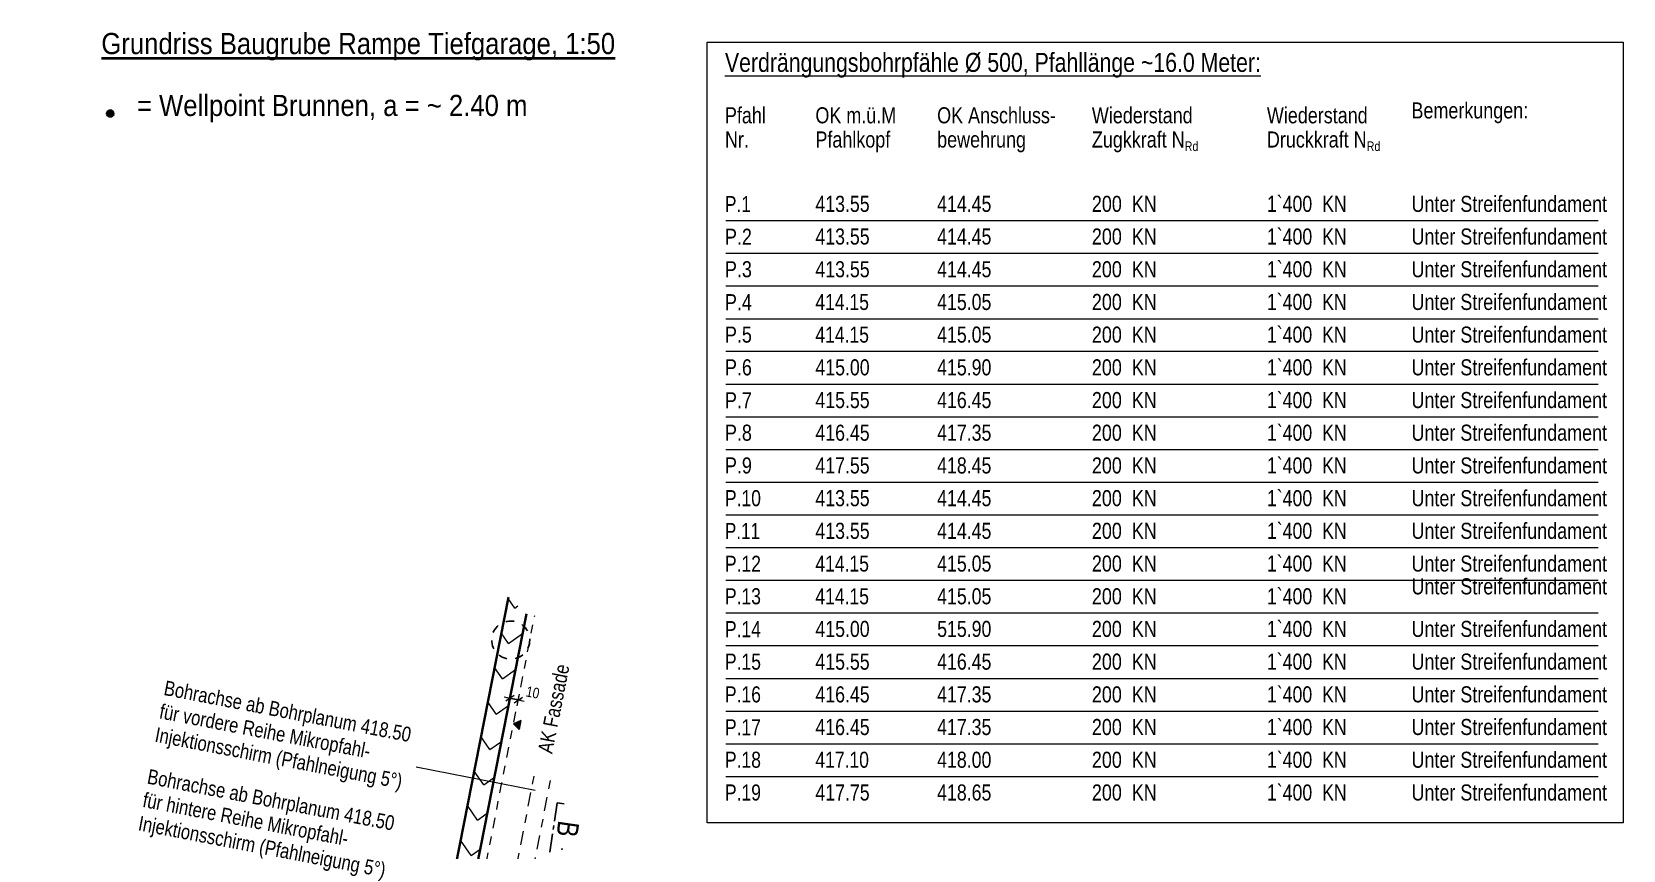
# Model space of a CAD drawing. Header units: metres. Extents: x 2681086.2 to 2681125.9, y 1225431.9 to 1225460.7.
# Drawn here: x 2681090.96 to 2681109.79, y 1225451 to 1225460.68 of the extents above; entities that cross this region are included whole.
import ezdxf

# ---------------------------------------------------------------- set-up
doc = ezdxf.new("R2010")
doc.units = ezdxf.units.M
doc.header["$PDMODE"] = 65
for name, pattern in [('AUSGEZOGEN', [0]), ('GETRENNT2_S10', [0.255, 0.125, -0.065, 0, -0.065]), ('MITTE2_S7', [0.55, 0.375, -0.175]), ('STRICHPUNKT2_S11', [0.245, 0.165, -0.04, 0, -0.04]), ('VERDECKT2_S2', [0.09, 0.05, -0.04])]:
    doc.linetypes.add(name, pattern=pattern)
for name, color, linetype, lineweight in [('AXE', 4, 'MITTE2_S7', 18), ('Beton Ansicht', 252, 'AUSGEZOGEN', 25), ('Design', 250, 'AUSGEZOGEN', 18), ('Standard', 7, 'AUSGEZOGEN', 13), ('Text Waende', 7, 'AUSGEZOGEN', 18), ('Vermassung Schnitte', 7, 'AUSGEZOGEN', 18)]:
    doc.layers.add(name, color=color, linetype=linetype, lineweight=lineweight)
doc.styles.add('ARIAL', font='arial.ttf')
doc.dimstyles.new('DIMSTYLE_4', dxfattribs={"dimtxt": 0.125, "dimasz": 0.14, "dimexe": 0, "dimexo": 0, "dimgap": 0.0625, "dimtad": 2, "dimdec": 1, "dimlfac": 100, "dimrnd": 0.5, "dimzin": 4, "dimdsep": 46, "dimtxsty": 'ARIAL', "dimblk1": 'ALL_ML_STRICH', "dimblk2": 'ALL_ML_STRICH', "dimsah": 1, "dimcen": 0, "dimclrd": 200, "dimclre": 200, "dimclrt": 200, "dimadec": 0, "dimazin": 0, "dimtfac": 1, "dimtdec": 0, "dimtix": 1, "dimtmove": 2, "dimatfit": 3, "dimfxl": 0, "dimtvp": 1.2, "dimtzin": 0, "dimlwd": 0, "dimlwe": 18, "dimarcsym": 0})

# ---------------------------------------------------------------- blocks, each defined once
blk = doc.blocks.new('ALL_ML_STRICH')
at = {"color": 0, "linetype": 'ByBlock', "lineweight": -2}
for p, q in [((-1, 0), (0.5, 0)), ((-0.3, -0.3), (0.3, 0.3)), ((0, -0.5), (0, 0.5))]:
    blk.add_line(p, q, dxfattribs=at)
blk = doc.blocks.new('*D7')
at = {"layer": 'DEFPOINTS', "color": 200, "linetype": 'AUSGEZOGEN', "lineweight": 18, "transparency": 16777216}
for p in [(2681096.608, 1225452.738), (2681096.701, 1225452.695), (2681096.718, 1225452.779)]:
    blk.add_point(p, dxfattribs=at)
at = {"layer": 'Vermassung Schnitte', "color": 200, "linetype": 'AUSGEZOGEN', "lineweight": -2, "transparency": 16777216}
for p, q in [((2681096.62, 1225452.798), (2681096.62, 1225452.798)), ((2681096.718, 1225452.779), (2681096.62, 1225452.798)), ((2681096.718, 1225452.779), (2681096.718, 1225452.779))]:
    blk.add_line(p, q, dxfattribs=at)
at = {"layer": 'Vermassung Schnitte', "color": 200, "linetype": 'AUSGEZOGEN', "lineweight": 18, "transparency": 16777216, "xscale": 0.14, "yscale": 0.14, "zscale": 0.14}
for p, rotation in [((2681096.62, 1225452.798), 168.8781), ((2681096.718, 1225452.779), 348.8781)]:
    blk.add_blockref('ALL_ML_STRICH', p, dxfattribs=dict(at, rotation=rotation))
at = {"layer": 'Vermassung Schnitte', "color": 200, "linetype": 'AUSGEZOGEN', "lineweight": 18, "transparency": 16777216, "insert": (2681096.89, 1225452.867), "char_height": 0.125, "width": 0.4, "attachment_point": 5, "rotation": 348.8777, "style": 'ARIAL'}
blk.add_mtext('\\W0.80;\\A1;{\\A1;{10\\H0.082500;\\S^ ;}}', dxfattribs=at)

msp = doc.modelspace()

# ---------------------------------------------------------------- hatches: boundary and pattern name
at = {"layer": 'Beton Ansicht', "linetype": 'AUSGEZOGEN', "lineweight": 13, "transparency": 33554687}
h = msp.add_hatch(dxfattribs=at)
h.set_pattern_fill('MUSTER', color=251, scale=0.3, angle=35, style=0, pattern_type=2)
h.set_pattern_definition([(35, (2680800.933, 1225000.674), (0.07367268, 0.41781854), [0.3, -0.3]), (125, (2680800.933, 1225000.674), (-0.41781854, 0.07367268), [0.3, -0.3])])
h.paths.add_polyline_path([(2681091.008, 1225436.059), (2681090.965, 1225435.762), (2681092.44, 1225435.552), (2681094.664, 1225442.852), (2681096.816, 1225453.797), (2681096.601, 1225453.994), (2681094.516, 1225443.396), (2681092.228, 1225435.885)], flags=0)
at = {"layer": 'Standard', "linetype": 'AUSGEZOGEN', "lineweight": 13, "transparency": 33554687}
msp.add_hatch(color=200, dxfattribs=at).paths.add_polyline_path([(2681096.728, 1225452.429), (2681096.749, 1225452.537), (2681096.662, 1225452.498)])

# ---------------------------------------------------------------- linework, layer by layer
at = {"layer": 'AXE', "color": 52, "linetype": 'AUSGEZOGEN', "transparency": 33554687}
for p, q in [((2681097.24, 1225451.015), (2681097.23, 1225451.016)), ((2681097.24, 1225451.015), (2681097.23, 1225451.016)), ((2681097.23, 1225451.016), (2681097.24, 1225451.015)), ((2681097.235, 1225451.011), (2681097.236, 1225451.021)), ((2681097.235, 1225451.011), (2681097.236, 1225451.021)), ((2681097.236, 1225451.021), (2681097.235, 1225451.011))]:
    msp.add_line(p, q, dxfattribs=at)
at = {"layer": 'Beton Ansicht', "color": 251, "linetype": 'AUSGEZOGEN', "lineweight": 35, "transparency": 33554687}
for p, q in [((2681096.601, 1225453.994), (2681094.516, 1225443.396)), ((2681094.664, 1225442.852), (2681096.816, 1225453.797))]:
    msp.add_line(p, q, dxfattribs=at)
at = {"layer": 'Beton Ansicht', "color": 251, "linetype": 'VERDECKT2_S2', "lineweight": 25, "transparency": 33554687}
msp.add_circle((2681096.629, 1225453.487), 0.225, dxfattribs=at)
at = {"layer": 'Design', "color": 200, "linetype": 'GETRENNT2_S10', "lineweight": 18, "transparency": 33554687}
msp.add_line((2681094.78, 1225442.923), (2681096.914, 1225453.778), dxfattribs=at)
at = {"layer": 'Design', "color": 200, "linetype": 'AUSGEZOGEN', "lineweight": 18, "transparency": 33554687}
for p, q in [((2681096.749, 1225452.537), (2681096.663, 1225452.498)), ((2681096.738, 1225452.483), (2681096.663, 1225452.498)), ((2681096.663, 1225452.498), (2681096.728, 1225452.429)), ((2681096.749, 1225452.537), (2681096.728, 1225452.429))]:
    msp.add_line(p, q, dxfattribs=at)
at = {"layer": 'Standard', "color": 7, "linetype": 'AUSGEZOGEN', "lineweight": 13, "transparency": 33554687}
for p, q in [((2681098.953, 1225460.555), (2681109.787, 1225460.555)), ((2681098.953, 1225451.327), (2681098.953, 1225460.555)), ((2681109.787, 1225460.555), (2681109.787, 1225451.327)), ((2681099.172, 1225458.447), (2681109.49, 1225458.447)), ((2681099.172, 1225458.061), (2681109.49, 1225458.061)), ((2681099.172, 1225457.674), (2681109.49, 1225457.674)), ((2681099.172, 1225457.287), (2681109.49, 1225457.287)), ((2681099.172, 1225456.901), (2681109.49, 1225456.901)), ((2681099.172, 1225456.514), (2681109.49, 1225456.514)), ((2681099.172, 1225456.127), (2681109.49, 1225456.127)), ((2681099.172, 1225455.741), (2681109.49, 1225455.741)), ((2681099.172, 1225455.354), (2681109.49, 1225455.354)), ((2681099.172, 1225454.967), (2681109.49, 1225454.967)), ((2681099.172, 1225454.581), (2681109.49, 1225454.581)), ((2681099.172, 1225454.194), (2681109.49, 1225454.194)), ((2681099.172, 1225453.807), (2681109.49, 1225453.807)), ((2681099.172, 1225453.421), (2681109.49, 1225453.421)), ((2681099.172, 1225453.034), (2681109.49, 1225453.034)), ((2681099.172, 1225452.647), (2681109.49, 1225452.647)), ((2681099.172, 1225452.261), (2681109.49, 1225452.261)), ((2681095.511, 1225451.986), (2681096.919, 1225451.713)), ((2681099.172, 1225451.874), (2681109.49, 1225451.874)), ((2681109.787, 1225451.327), (2681098.953, 1225451.327))]:
    msp.add_line(p, q, dxfattribs=at)
at = {"layer": 'Standard', "color": 7, "linetype": 'AUSGEZOGEN', "lineweight": 25, "transparency": 33554687}
for p, q in [((2681097.178, 1225451.564), (2681097.146, 1225451.346)), ((2681097.178, 1225451.564), (2681097.26, 1225451.552)), ((2681097.132, 1225451.245), (2681097.139, 1225451.296)), ((2681097.093, 1225450.977), (2681097.125, 1225451.195)), ((2681097.132, 1225451.245), (2681097.132, 1225451.245))]:
    msp.add_line(p, q, dxfattribs=at)
msp.add_lwpolyline([(2681097.139, 1225451.296), (2681097.139, 1225451.296)], close=True, dxfattribs=at)
at = {"layer": 'Standard', "color": 132, "linetype": 'AUSGEZOGEN', "lineweight": 140, "transparency": 33554687}
msp.add_circle((2681091.892, 1225459.713), 0.025, dxfattribs=at)
at = {"layer": 'Vermassung Schnitte', "color": 7, "linetype": 'STRICHPUNKT2_S11', "lineweight": 18, "transparency": 33554687}
for p, q in [((2681095.153, 1225442.85), (2681096.906, 1225451.879)), ((2681095.346, 1225442.796), (2681097.103, 1225451.841))]:
    msp.add_line(p, q, dxfattribs=at)

# ---------------------------------------------------------------- texts
at = {"layer": 'Standard', "color": 7, "linetype": 'AUSGEZOGEN', "lineweight": 25, "transparency": 33554687, "insert": (2681097.181, 1225451.27), "char_height": 0.25, "width": 0.2853, "attachment_point": 8, "rotation": 261.74349, "style": 'ARIAL'}
msp.add_mtext('\\W0.79;B', dxfattribs=at)
at = {"layer": 'Text Waende', "color": 7, "linetype": 'AUSGEZOGEN', "lineweight": 40, "transparency": 33554687, "char_height": 0.25, "attachment_point": 7, "style": 'ARIAL'}
for s, insert, width in [('\\A1;{\\L\\fArial|i0|b0;\\H0.250000;\\W0.869565;\\C7; Grundriss Baugrube Rampe Tiefgarage, 1:50 \\l}\\P', (2681091.703, 1225460.34), 6.3806), ('\\W0.87;= Wellpoint Brunnen, a = ~ 2.40 m', (2681092.208, 1225459.608), 4.7395)]:
    msp.add_mtext(s, dxfattribs=dict(at, insert=insert, width=width))
at = {"layer": 'Text Waende', "transparency": 33554687, "attachment_point": 7, "style": 'ARIAL'}
for s, insert, char_height, width in [('\\A1;{\\L\\fArial|i0|b0;\\H0.225000;\\W0.800000;\\C3;Verdrängungsbohrpfähle %%c 500, Pfahllänge ~16.0 Meter:\\l}\\P', (2681099.163, 1225460.137), 0.225, 6.4167), ('\\W0.80;Bemerkungen:', (2681107.283, 1225459.597), 0.19, 1.4646), ('\\W0.77;P.1', (2681099.163, 1225458.547), 0.19, 0.3922), ('\\W0.79;413.55', (2681100.233, 1225458.547), 0.19, 0.7286), ('\\W0.79;414.45', (2681101.673, 1225458.547), 0.19, 0.7286), ('\\W0.80;200  KN', (2681103.503, 1225458.547), 0.19, 0.8463), ('\\W0.79;1`400  KN', (2681105.573, 1225458.547), 0.19, 1.0354), ('\\W0.80;Unter Streifenfundament', (2681107.283, 1225458.547), 0.19, 2.3994), ('\\W0.80;P.2', (2681099.163, 1225458.161), 0.19, 0.3948), ('\\W0.79;413.55', (2681100.233, 1225458.161), 0.19, 0.7286), ('\\W0.79;414.45', (2681101.673, 1225458.161), 0.19, 0.7286), ('\\W0.80;200  KN', (2681103.503, 1225458.161), 0.19, 0.8463), ('\\W0.79;1`400  KN', (2681105.573, 1225458.161), 0.19, 1.0354), ('\\W0.80;Unter Streifenfundament', (2681107.283, 1225458.161), 0.19, 2.3994), ('\\W0.80;P.3', (2681099.163, 1225457.774), 0.19, 0.3948), ('\\W0.79;413.55', (2681100.233, 1225457.774), 0.19, 0.7286), ('\\W0.79;414.45', (2681101.673, 1225457.774), 0.19, 0.7286), ('\\W0.80;200  KN', (2681103.503, 1225457.774), 0.19, 0.8463), ('\\W0.79;1`400  KN', (2681105.573, 1225457.774), 0.19, 1.0354), ('\\W0.80;Unter Streifenfundament', (2681107.283, 1225457.774), 0.19, 2.3994), ('\\W0.80;P.4', (2681099.163, 1225457.387), 0.19, 0.3948), ('\\W0.78;414.15', (2681100.233, 1225457.387), 0.19, 0.7273), ('\\W0.79;415.05', (2681101.673, 1225457.387), 0.19, 0.7286), ('\\W0.80;200  KN', (2681103.503, 1225457.387), 0.19, 0.8463), ('\\W0.79;1`400  KN', (2681105.573, 1225457.387), 0.19, 1.0354), ('\\W0.80;Unter Streifenfundament', (2681107.283, 1225457.387), 0.19, 2.3994), ('\\W0.80;P.5', (2681099.163, 1225457.001), 0.19, 0.3948), ('\\W0.78;414.15', (2681100.233, 1225457.001), 0.19, 0.7273), ('\\W0.79;415.05', (2681101.673, 1225457.001), 0.19, 0.7286), ('\\W0.80;200  KN', (2681103.503, 1225457.001), 0.19, 0.8463), ('\\W0.79;1`400  KN', (2681105.573, 1225457.001), 0.19, 1.0354), ('\\W0.80;Unter Streifenfundament', (2681107.283, 1225457.001), 0.19, 2.3994), ('\\W0.80;P.6', (2681099.163, 1225456.614), 0.19, 0.3948), ('\\W0.79;415.00', (2681100.233, 1225456.614), 0.19, 0.7286), ('\\W0.79;415.90', (2681101.673, 1225456.614), 0.19, 0.7286), ('\\W0.80;200  KN', (2681103.503, 1225456.614), 0.19, 0.8463), ('\\W0.79;1`400  KN', (2681105.573, 1225456.614), 0.19, 1.0354), ('\\W0.80;Unter Streifenfundament', (2681107.283, 1225456.614), 0.19, 2.3994), ('\\W0.80;P.7', (2681099.163, 1225456.227), 0.19, 0.3948), ('\\W0.79;415.55', (2681100.233, 1225456.227), 0.19, 0.7286), ('\\W0.79;416.45', (2681101.673, 1225456.227), 0.19, 0.7286), ('\\W0.80;200  KN', (2681103.503, 1225456.227), 0.19, 0.8463), ('\\W0.79;1`400  KN', (2681105.573, 1225456.227), 0.19, 1.0354), ('\\W0.80;Unter Streifenfundament', (2681107.283, 1225456.227), 0.19, 2.3994), ('\\W0.80;P.8', (2681099.163, 1225455.841), 0.19, 0.3948), ('\\W0.79;416.45', (2681100.233, 1225455.841), 0.19, 0.7286), ('\\W0.79;417.35', (2681101.673, 1225455.841), 0.19, 0.7286), ('\\W0.80;200  KN', (2681103.503, 1225455.841), 0.19, 0.8463), ('\\W0.79;1`400  KN', (2681105.573, 1225455.841), 0.19, 1.0354), ('\\W0.80;Unter Streifenfundament', (2681107.283, 1225455.841), 0.19, 2.3994), ('\\W0.80;P.9', (2681099.163, 1225455.454), 0.19, 0.3948), ('\\W0.79;417.55', (2681100.233, 1225455.454), 0.19, 0.7286), ('\\W0.79;418.45', (2681101.673, 1225455.454), 0.19, 0.7286), ('\\W0.80;200  KN', (2681103.503, 1225455.454), 0.19, 0.8463), ('\\W0.79;1`400  KN', (2681105.573, 1225455.454), 0.19, 1.0354), ('\\W0.80;Unter Streifenfundament', (2681107.283, 1225455.454), 0.19, 2.3994), ('\\W0.78;P.10', (2681099.163, 1225455.067), 0.19, 0.5122), ('\\W0.79;413.55', (2681100.233, 1225455.067), 0.19, 0.7286), ('\\W0.79;414.45', (2681101.673, 1225455.067), 0.19, 0.7286), ('\\W0.80;200  KN', (2681103.503, 1225455.067), 0.19, 0.8463), ('\\W0.79;1`400  KN', (2681105.573, 1225455.067), 0.19, 1.0354), ('\\W0.80;Unter Streifenfundament', (2681107.283, 1225455.067), 0.19, 2.3994), ('\\W0.76;P.11', (2681099.163, 1225454.681), 0.19, 0.5104), ('\\W0.79;413.55', (2681100.233, 1225454.681), 0.19, 0.7286), ('\\W0.79;414.45', (2681101.673, 1225454.681), 0.19, 0.7286), ('\\W0.80;200  KN', (2681103.503, 1225454.681), 0.19, 0.8463), ('\\W0.79;1`400  KN', (2681105.573, 1225454.681), 0.19, 1.0354), ('\\W0.80;Unter Streifenfundament', (2681107.283, 1225454.681), 0.19, 2.3994), ('\\W0.79;1`400  KN', (2681105.573, 1225454.294), 0.19, 1.0354), ('\\W0.80;Unter Streifenfundament', (2681107.283, 1225454.294), 0.19, 2.3994), ('\\W0.78;P.12', (2681099.163, 1225454.294), 0.19, 0.5122), ('\\W0.78;414.15', (2681100.233, 1225454.294), 0.19, 0.7273), ('\\W0.79;415.05', (2681101.673, 1225454.294), 0.19, 0.7286), ('\\W0.80;200  KN', (2681103.503, 1225454.294), 0.19, 0.8463), ('\\W0.80;Unter Streifenfundament', (2681107.283, 1225454.024), 0.19, 2.3994), ('\\W0.78;P.13', (2681099.163, 1225453.907), 0.19, 0.5122), ('\\W0.78;414.15', (2681100.233, 1225453.907), 0.19, 0.7273), ('\\W0.79;415.05', (2681101.673, 1225453.907), 0.19, 0.7286), ('\\W0.80;200  KN', (2681103.503, 1225453.907), 0.19, 0.8463), ('\\W0.79;1`400  KN', (2681105.573, 1225453.907), 0.19, 1.0354), ('\\W0.78;P.14', (2681099.163, 1225453.521), 0.19, 0.5122), ('\\W0.79;415.00', (2681100.233, 1225453.521), 0.19, 0.7286), ('\\W0.79;515.90', (2681101.673, 1225453.521), 0.19, 0.7286), ('\\W0.80;200  KN', (2681103.503, 1225453.521), 0.19, 0.8463), ('\\W0.79;1`400  KN', (2681105.573, 1225453.521), 0.19, 1.0354), ('\\W0.80;Unter Streifenfundament', (2681107.283, 1225453.521), 0.19, 2.3994), ('\\W0.78;P.15', (2681099.163, 1225453.134), 0.19, 0.5122), ('\\W0.79;415.55', (2681100.233, 1225453.134), 0.19, 0.7286), ('\\W0.79;416.45', (2681101.673, 1225453.134), 0.19, 0.7286), ('\\W0.80;200  KN', (2681103.503, 1225453.134), 0.19, 0.8463), ('\\W0.79;1`400  KN', (2681105.573, 1225453.134), 0.19, 1.0354), ('\\W0.80;Unter Streifenfundament', (2681107.283, 1225453.134), 0.19, 2.3994), ('\\W0.78;P.16', (2681099.163, 1225452.747), 0.19, 0.5122), ('\\W0.79;416.45', (2681100.233, 1225452.747), 0.19, 0.7286), ('\\W0.79;417.35', (2681101.673, 1225452.747), 0.19, 0.7286), ('\\W0.80;200  KN', (2681103.503, 1225452.747), 0.19, 0.8463), ('\\W0.79;1`400  KN', (2681105.573, 1225452.747), 0.19, 1.0354), ('\\W0.80;Unter Streifenfundament', (2681107.283, 1225452.747), 0.19, 2.3994), ('\\W0.78;P.17', (2681099.163, 1225452.361), 0.19, 0.5122), ('\\W0.79;416.45', (2681100.233, 1225452.361), 0.19, 0.7286), ('\\W0.79;417.35', (2681101.673, 1225452.361), 0.19, 0.7286), ('\\W0.80;200  KN', (2681103.503, 1225452.361), 0.19, 0.8463), ('\\W0.79;1`400  KN', (2681105.573, 1225452.361), 0.19, 1.0354), ('\\W0.80;Unter Streifenfundament', (2681107.283, 1225452.361), 0.19, 2.3994), ('\\W0.78;P.18', (2681099.163, 1225451.974), 0.19, 0.5122), ('\\W0.78;417.10', (2681100.233, 1225451.974), 0.19, 0.7273), ('\\W0.79;418.00', (2681101.673, 1225451.974), 0.19, 0.7286), ('\\W0.80;200  KN', (2681103.503, 1225451.974), 0.19, 0.8463), ('\\W0.79;1`400  KN', (2681105.573, 1225451.974), 0.19, 1.0354), ('\\W0.80;Unter Streifenfundament', (2681107.283, 1225451.974), 0.19, 2.3994), ('\\W0.78;P.19', (2681099.163, 1225451.587), 0.19, 0.5122), ('\\W0.79;417.75', (2681100.233, 1225451.587), 0.19, 0.7286), ('\\W0.79;418.65', (2681101.673, 1225451.587), 0.19, 0.7286), ('\\W0.80;200  KN', (2681103.503, 1225451.587), 0.19, 0.8463), ('\\W0.79;1`400  KN', (2681105.573, 1225451.587), 0.19, 1.0354), ('\\W0.80;Unter Streifenfundament', (2681107.283, 1225451.587), 0.19, 2.3994)]:
    msp.add_mtext(s, dxfattribs=dict(at, insert=insert, char_height=char_height, width=width))
at = {"layer": 'Text Waende', "transparency": 33554687, "char_height": 0.19, "attachment_point": 1, "line_spacing_factor": 0.9036, "style": 'ARIAL'}
for s, insert, width in [('\\A1;{\\fArial|i0|b0;\\H0.190000;\\W0.800000;\\C7;Pfahl }\\P{\\fArial|i0|b0;\\H0.190000;\\W0.800000;\\C7;Nr.}\\P', (2681099.163, 1225459.787), 0.6207), ('\\A1;{\\fArial|i0|b0;\\H0.190000;\\W0.800000;\\C7;OK m.ü.M}\\P{\\fArial|i0|b0;\\H0.190000;\\W0.800000;\\C7;Pfahlkopf}\\P', (2681100.233, 1225459.787), 1.0309), ('\\A1;{\\fArial|i0|b0;\\H0.190000;\\W0.800000;\\C7;OK Anschluss-}\\P{\\fArial|i0|b0;\\H0.190000;\\W0.800000;\\C7;bewehrung}\\P', (2681101.673, 1225459.787), 1.4847), ('\\A1;{\\fArial|i0|b0;\\H0.190000;\\W0.800000;\\C7;Wiederstand}\\P{\\fArial|i0|b0;\\H0.190000;\\W0.800000;\\C7;Zugkkraft N\\fArial|i0|b0;\\H0.600000x;\\S^ Rd;}\\P', (2681103.503, 1225459.787), 1.4494), ('\\A1;{\\fArial|i0|b0;\\H0.190000;\\W0.800000;\\C7;Wiederstand}\\P{\\fArial|i0|b0;\\H0.190000;\\W0.800000;\\C7;Druckkraft N\\fArial|i0|b0;\\H0.600000x;\\S^ Rd;}\\P', (2681105.573, 1225459.787), 1.533)]:
    msp.add_mtext(s, dxfattribs=dict(at, insert=insert, width=width))
at = {"layer": 'Text Waende', "color": 200, "linetype": 'AUSGEZOGEN', "lineweight": 13, "transparency": 33554687, "insert": (2681097.112, 1225452.082), "char_height": 0.175, "width": 1.2461, "attachment_point": 7, "rotation": 78.87772, "style": 'ARIAL'}
msp.add_mtext('\\W0.80; AK Fassade ', dxfattribs=at)
at = {"layer": 'Text Waende', "transparency": 33554687, "char_height": 0.175, "width": 3.2691, "attachment_point": 1, "rotation": 349.14628, "line_spacing_factor": 0.9639, "style": 'ARIAL'}
for s, insert in [('\\A1;{\\fArial|i0|b0;\\H0.175000;\\W0.800000;\\C7;  Bohrachse ab Bohrplanum 418.50  }\\P{\\fArial|i0|b0;\\H0.175000;\\W0.800000;\\C7;  für vordere Reihe Mikropfahl-}\\P{\\fArial|i0|b0;\\H0.175000;\\W0.800000;\\C7;  Injektionsschirm (Pfahlneigung 5%%d)}\\P', (2681092.443, 1225453.031)), ('\\A1;{\\fArial|i0|b0;\\H0.175000;\\W0.800000;\\C7;  Bohrachse ab Bohrplanum 418.50  }\\P{\\fArial|i0|b0;\\H0.175000;\\W0.800000;\\C7;  für hintere Reihe Mikropfahl-}\\P{\\fArial|i0|b0;\\H0.175000;\\W0.800000;\\C7;  Injektionsschirm (Pfahlneigung 5%%d)}\\P', (2681092.246, 1225451.984))]:
    msp.add_mtext(s, dxfattribs=dict(at, insert=insert))

# ---------------------------------------------------------------- dimensions: what is measured, and where the dimension line sits
at = {"layer": 'Vermassung Schnitte', "color": 200, "linetype": 'AUSGEZOGEN', "lineweight": 18, "transparency": 33554687}
dim = msp.add_linear_dim(base=(2681096.62, 1225452.798), p1=(2681096.718, 1225452.779), p2=(2681096.62, 1225452.798), angle=168.8781, dimstyle='DIMSTYLE_4', override={"dimpost": '<>', "dimclrd": 200, "dimclre": 200, "dimclrt": 200, "dimlwd": 0, "dimlwe": 18}, dxfattribs=at)
dim.commit()
dim.dimension.update_dxf_attribs({"geometry": '*D7', "text_midpoint": (2681096.89, 1225452.867), "dimtype": 160})

doc.saveas('drawing.dxf')
